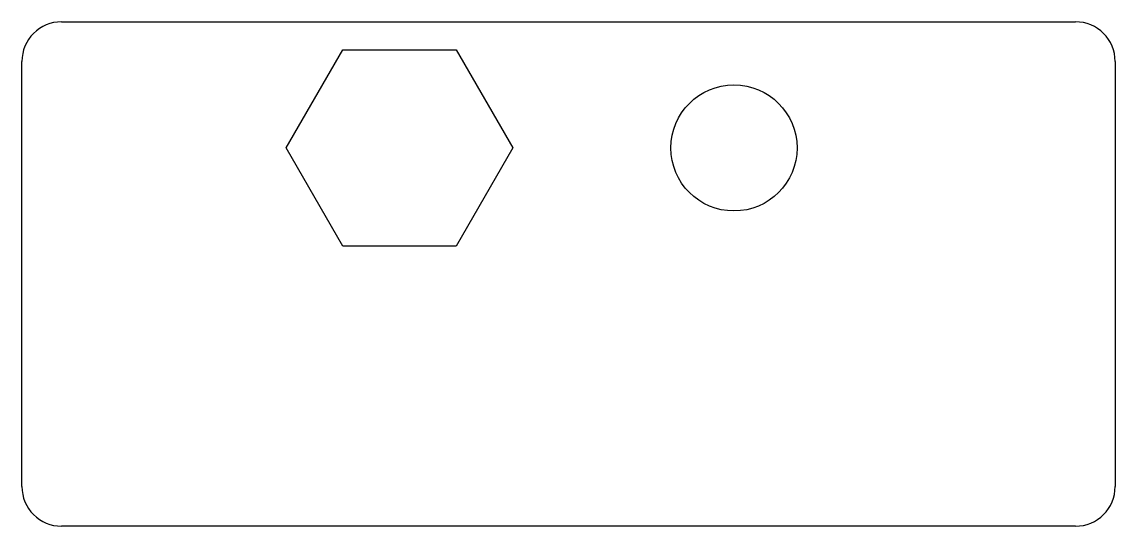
# Model space of a CAD drawing. Header units: inches. Extents: x 0 to 1.08, y -0.5 to 0.
import ezdxf

# ---------------------------------------------------------------- set-up
doc = ezdxf.new("R2010")
doc.units = ezdxf.units.IN
doc.header["$MEASUREMENT"] = 0

msp = doc.modelspace()

# ---------------------------------------------------------------- linework, layer by layer
at = {"color": 7, "linetype": 'Continuous', "lineweight": 25}
for p, q in [((0.0394, 0), (1.0433, 0)), ((0.2617, -0.125), (0.3179, -0.0278)), ((0.3179, -0.0278), (0.4302, -0.0278)), ((0.4302, -0.0278), (0.4863, -0.125)), ((0, -0.4606), (0, -0.0394)), ((1.0827, -0.0394), (1.0827, -0.4606)), ((0.3179, -0.2223), (0.2617, -0.125)), ((0.4863, -0.125), (0.4302, -0.2223)), ((0.4302, -0.2223), (0.3179, -0.2223)), ((1.0433, -0.5), (0.0394, -0.5))]:
    msp.add_line(p, q, dxfattribs=at)
msp.add_circle((0.7052, -0.125), 0.0625, dxfattribs=at)
for centre, start, end in [((0.0394, -0.0394), 90, 180), ((1.0433, -0.0394), 0, 90), ((0.0394, -0.4606), 180, 270), ((1.0433, -0.4606), 270, 0)]:
    msp.add_arc(centre, 0.0394, start, end, dxfattribs=at)

doc.saveas('drawing.dxf')
